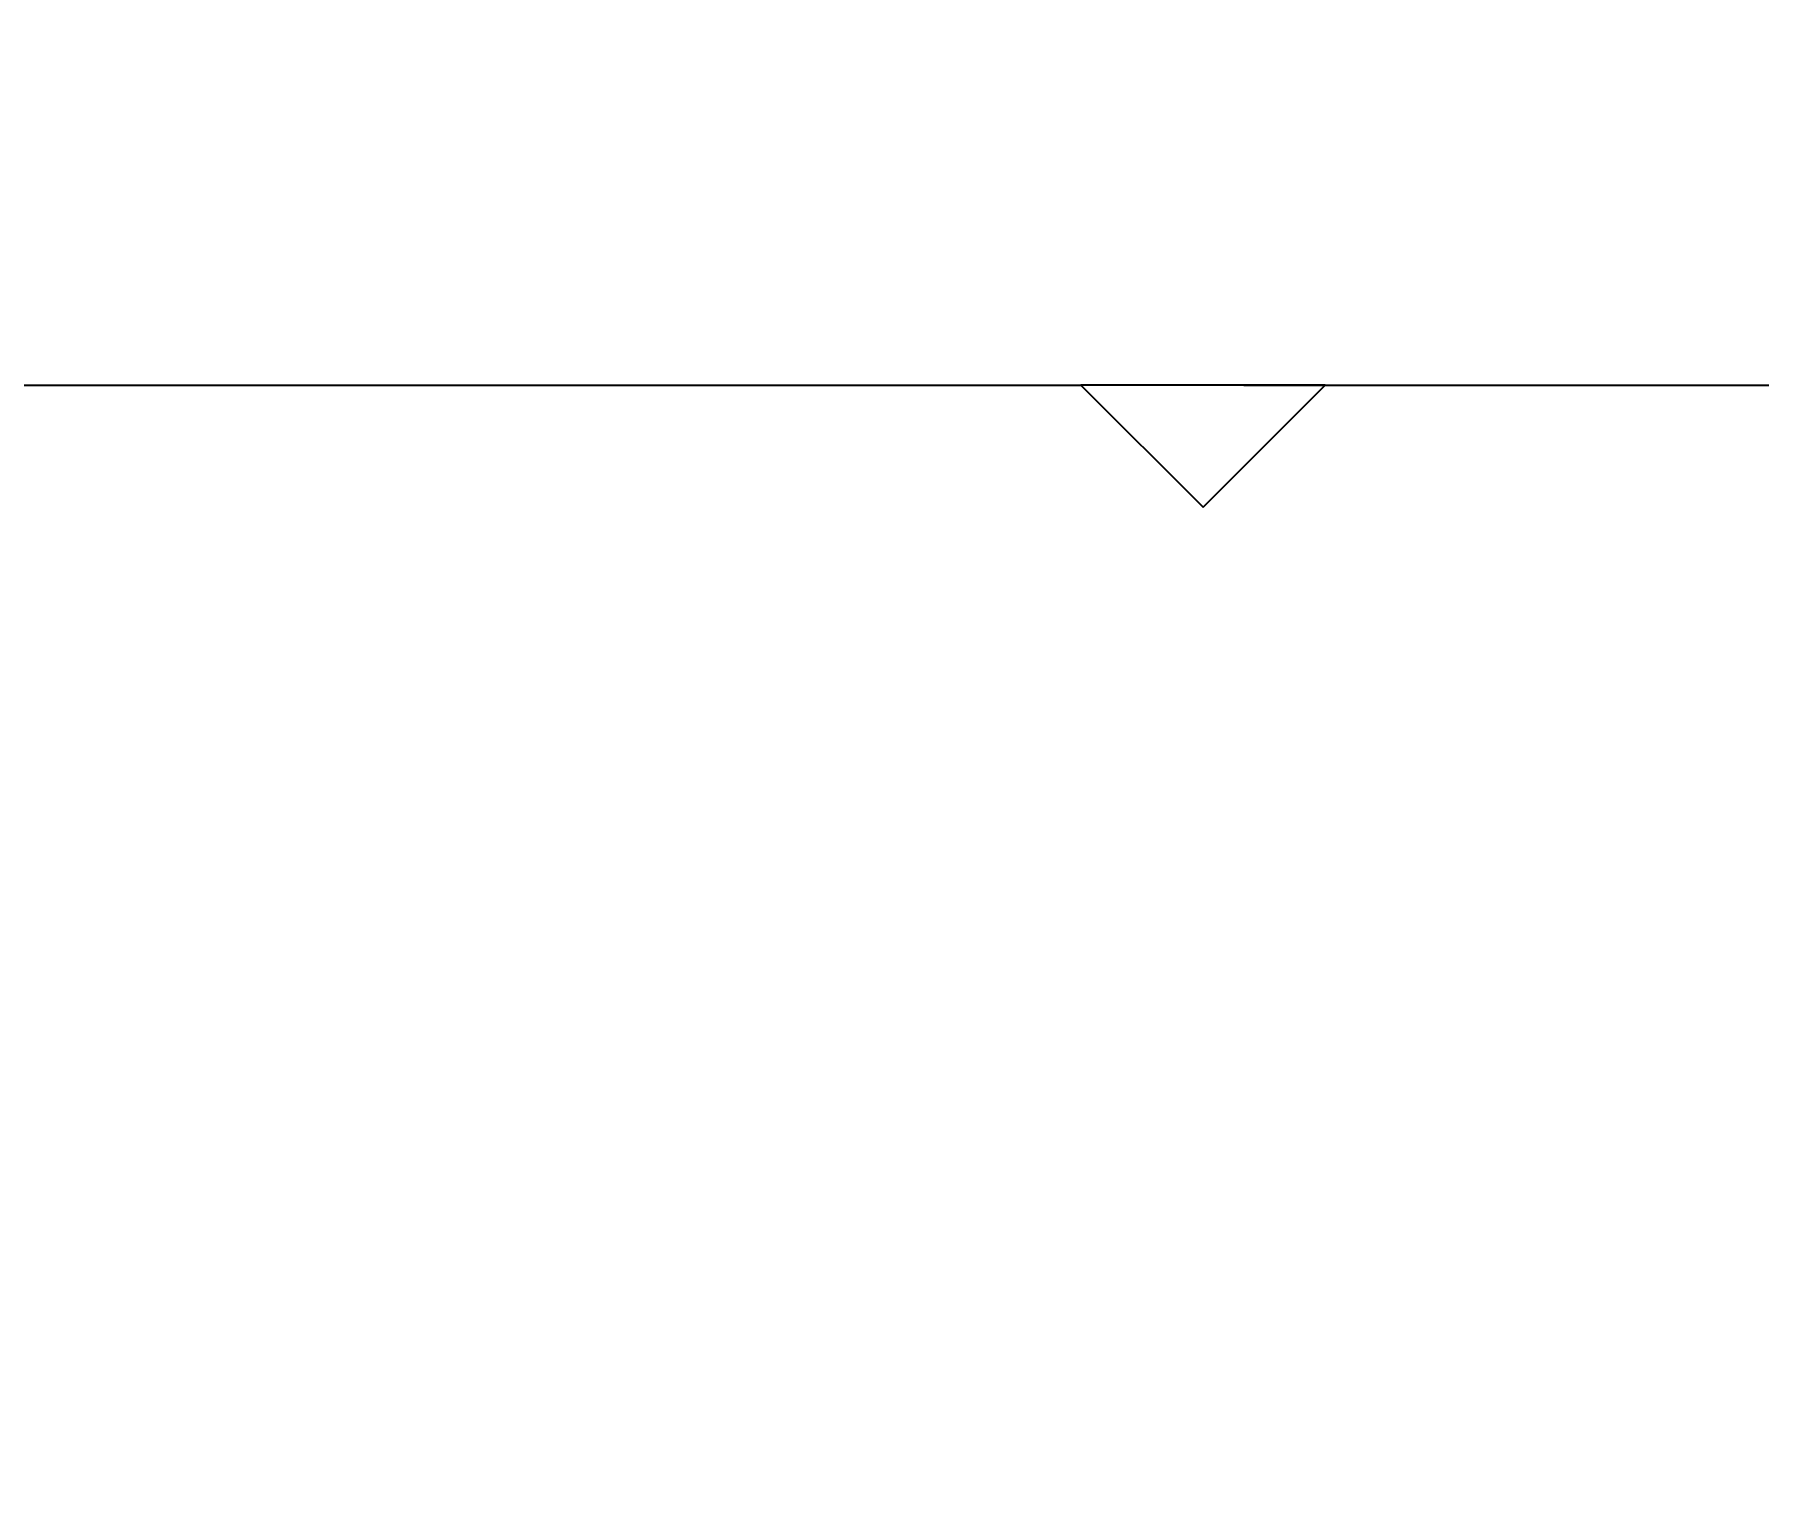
# Model space of a CAD drawing. Header units: millimetres. Extents: x 8 to 867, y 8 to 585.
# Drawn here: x 757.6 to 768.19, y 423.03 to 431.99 of the extents above; entities that cross this region are included whole.
import ezdxf

# ---------------------------------------------------------------- set-up
doc = ezdxf.new("R2010")
doc.units = ezdxf.units.MM
doc.layers.add('DIMENSIONS', color=2, linetype='Continuous')
doc.layers.add('OUTLINE', color=7, linetype='Continuous', lineweight=25)
doc.styles.add('SLDTEXTSTYLE0', font='TXT', dxfattribs={"width": 0.75})
doc.dimstyles.new('SLDDIMSTYLE21', dxfattribs={"dimtxt": 3.5, "dimasz": 2, "dimexe": 0, "dimexo": 0.0625, "dimgap": 0.875, "dimtad": 1, "dimrnd": 1e-09, "dimzin": 12, "dimdsep": 46, "dimtxsty": 'SLDTEXTSTYLE0', "dimsah": 1, "dimcen": 0.09, "dimadec": 0, "dimazin": 3, "dimtfac": 1, "dimtmove": 0, "dimatfit": 0, "dimfxl": 0, "dimfrac": 2, "dimtolj": 1, "dimtzin": 12, "dimarcsym": 0})

# ---------------------------------------------------------------- blocks, each defined once
blk = doc.blocks.new('_D_57')
at = {"layer": 'DIMENSIONS'}
for p, q in [((774.676, 429.833), (774.676, 433.833)), ((765.03, 429.833), (776.676, 429.833)), ((774.676, 429.833), (774.676, 421.833)), ((758.598, 421.833), (776.676, 421.833)), ((774.676, 421.833), (774.676, 417.833))]:
    blk.add_line(p, q, dxfattribs=at)
for points in [[(774.676, 429.833), (775.176, 431.833), (774.176, 431.833)], [(774.676, 421.833), (774.176, 419.833), (775.176, 419.833)]]:
    blk.add_solid(points, dxfattribs=at)
at = {"layer": 'DIMENSIONS', "insert": (770.164, 424.54), "char_height": 3.5, "attachment_point": 1, "rotation": 90, "style": 'SLDTEXTSTYLE0'}
blk.add_mtext('8', dxfattribs=at)

msp = doc.modelspace()

# ---------------------------------------------------------------- linework, layer by layer
at = {"layer": 'OUTLINE'}
for p, q in [((748.0799, 429.83342), (764.0299, 429.83342)), ((764.0299, 429.83342), (764.7799, 429.08342)), ((765.5299, 429.83342), (764.0299, 429.83342)), ((764.7799, 429.08342), (765.5299, 429.83342)), ((765.5299, 429.83342), (785.90051, 429.83342))]:
    msp.add_line(p, q, dxfattribs=at)

# ---------------------------------------------------------------- dimensions: what is measured, and where the dimension line sits
at = {"layer": 'DIMENSIONS'}
dim = msp.add_linear_dim(base=(774.67609, 421.83342), p1=(764.0299, 429.83342), p2=(757.59786, 421.83342), angle=90, dimstyle='SLDDIMSTYLE21', dxfattribs=at)
dim.commit()
dim.dimension.update_dxf_attribs({"geometry": '_D_57', "text_midpoint": (774.67609, 425.83342), "dimtype": 160})

doc.saveas('drawing.dxf')
